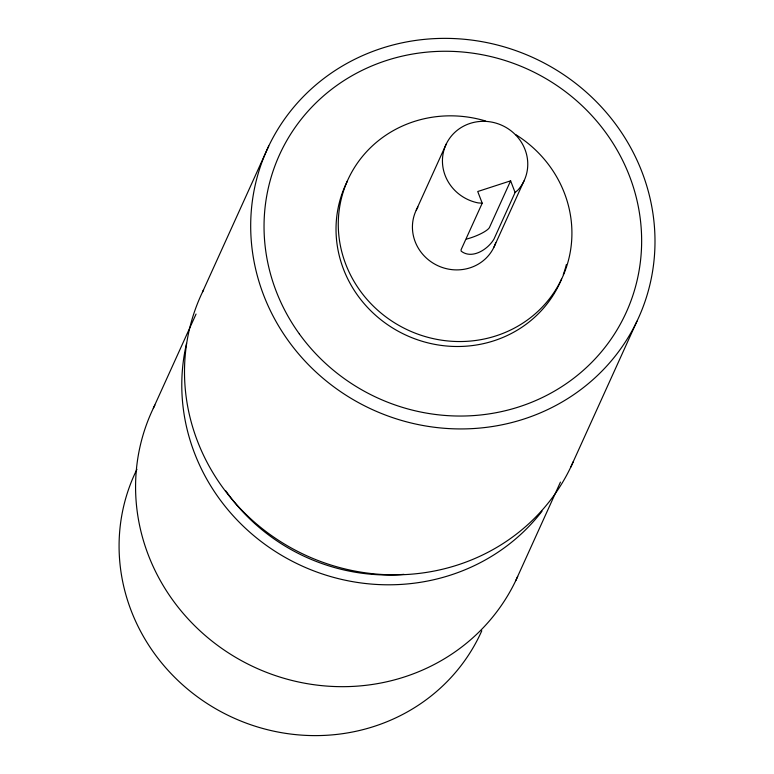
<?xml version="1.0" encoding="UTF-8"?>
<svg xmlns="http://www.w3.org/2000/svg" width="774" height="774" viewBox="0 0 774 774"><rect width="100%" height="100%" fill="white"/><g stroke="black" fill="none" stroke-linecap="round" stroke-linejoin="round"><path stroke-width="1.16" d="M202.536 291.982L268.733 146.054M153.32 408.275L196.054 314.07M416.228 210.199L446.24 144.051M482.212 203.194L461.081 249.76L461.14 251.124C471.976 259.687 487.959 249.402 493.976 239.079L515.097 192.503L518.077 189.93A43.034 40.829 24.4 0 0 506.032 127.449A43.034 40.829 24.4 0 0 444.857 147.331A43.034 40.829 24.4 0 0 478.139 202.904L482.212 203.194L477.732 191.517L510.617 180.835L515.097 192.503M510.617 180.835L489.497 227.401A17.715 4.034 -21 0 1 466.558 239.05M493.947 247.177L523.959 181.029M515.726 580.694L560.444 482.105M570.757 467.167L636.954 321.249A203.891 193.461 24.4 0 0 433.072 38.7A203.891 193.461 24.4 0 0 288.499 341.005A203.891 193.461 24.4 0 0 636.954 321.249M481.796 630.771A190.423 180.69 24.4 0 1 231.039 716.763A190.423 180.69 24.4 0 1 136.95 469.305M403.951 574.356A190.423 180.69 24.4 0 1 225.863 490.939M517.7 576.417A200.669 190.404 24.4 0 1 252.934 666.52A200.669 190.404 24.4 0 1 154.877 405.102M542.032 511.188A200.669 190.404 24.4 0 1 299.151 564.652A200.669 190.404 24.4 0 1 186.563 343.356M573.244 461.73A203.891 193.461 24.4 0 1 304.888 554.919A203.891 193.461 24.4 0 1 203.581 289.834M561.605 278.95A117.822 111.795 24.4 0 1 406.273 335.287A117.822 111.795 24.4 0 1 347.468 180.952M566.394 264.447A117.822 111.795 24.4 0 1 563.298 274.577M515.794 134.657A117.822 111.795 24.4 0 1 520.544 324.587A117.822 111.795 24.4 0 1 339.863 242.843A117.822 111.795 24.4 0 1 485.617 121.005M495.728 242.775A43.034 40.829 24.4 0 1 438.045 265.792A43.034 40.829 24.4 0 1 417.912 207.064M299.344 333.913A190.423 180.69 24.4 0 0 624.792 315.463A190.423 180.69 24.4 0 0 434.378 51.568A190.423 180.69 24.4 0 0 299.344 333.913"/></g></svg>
